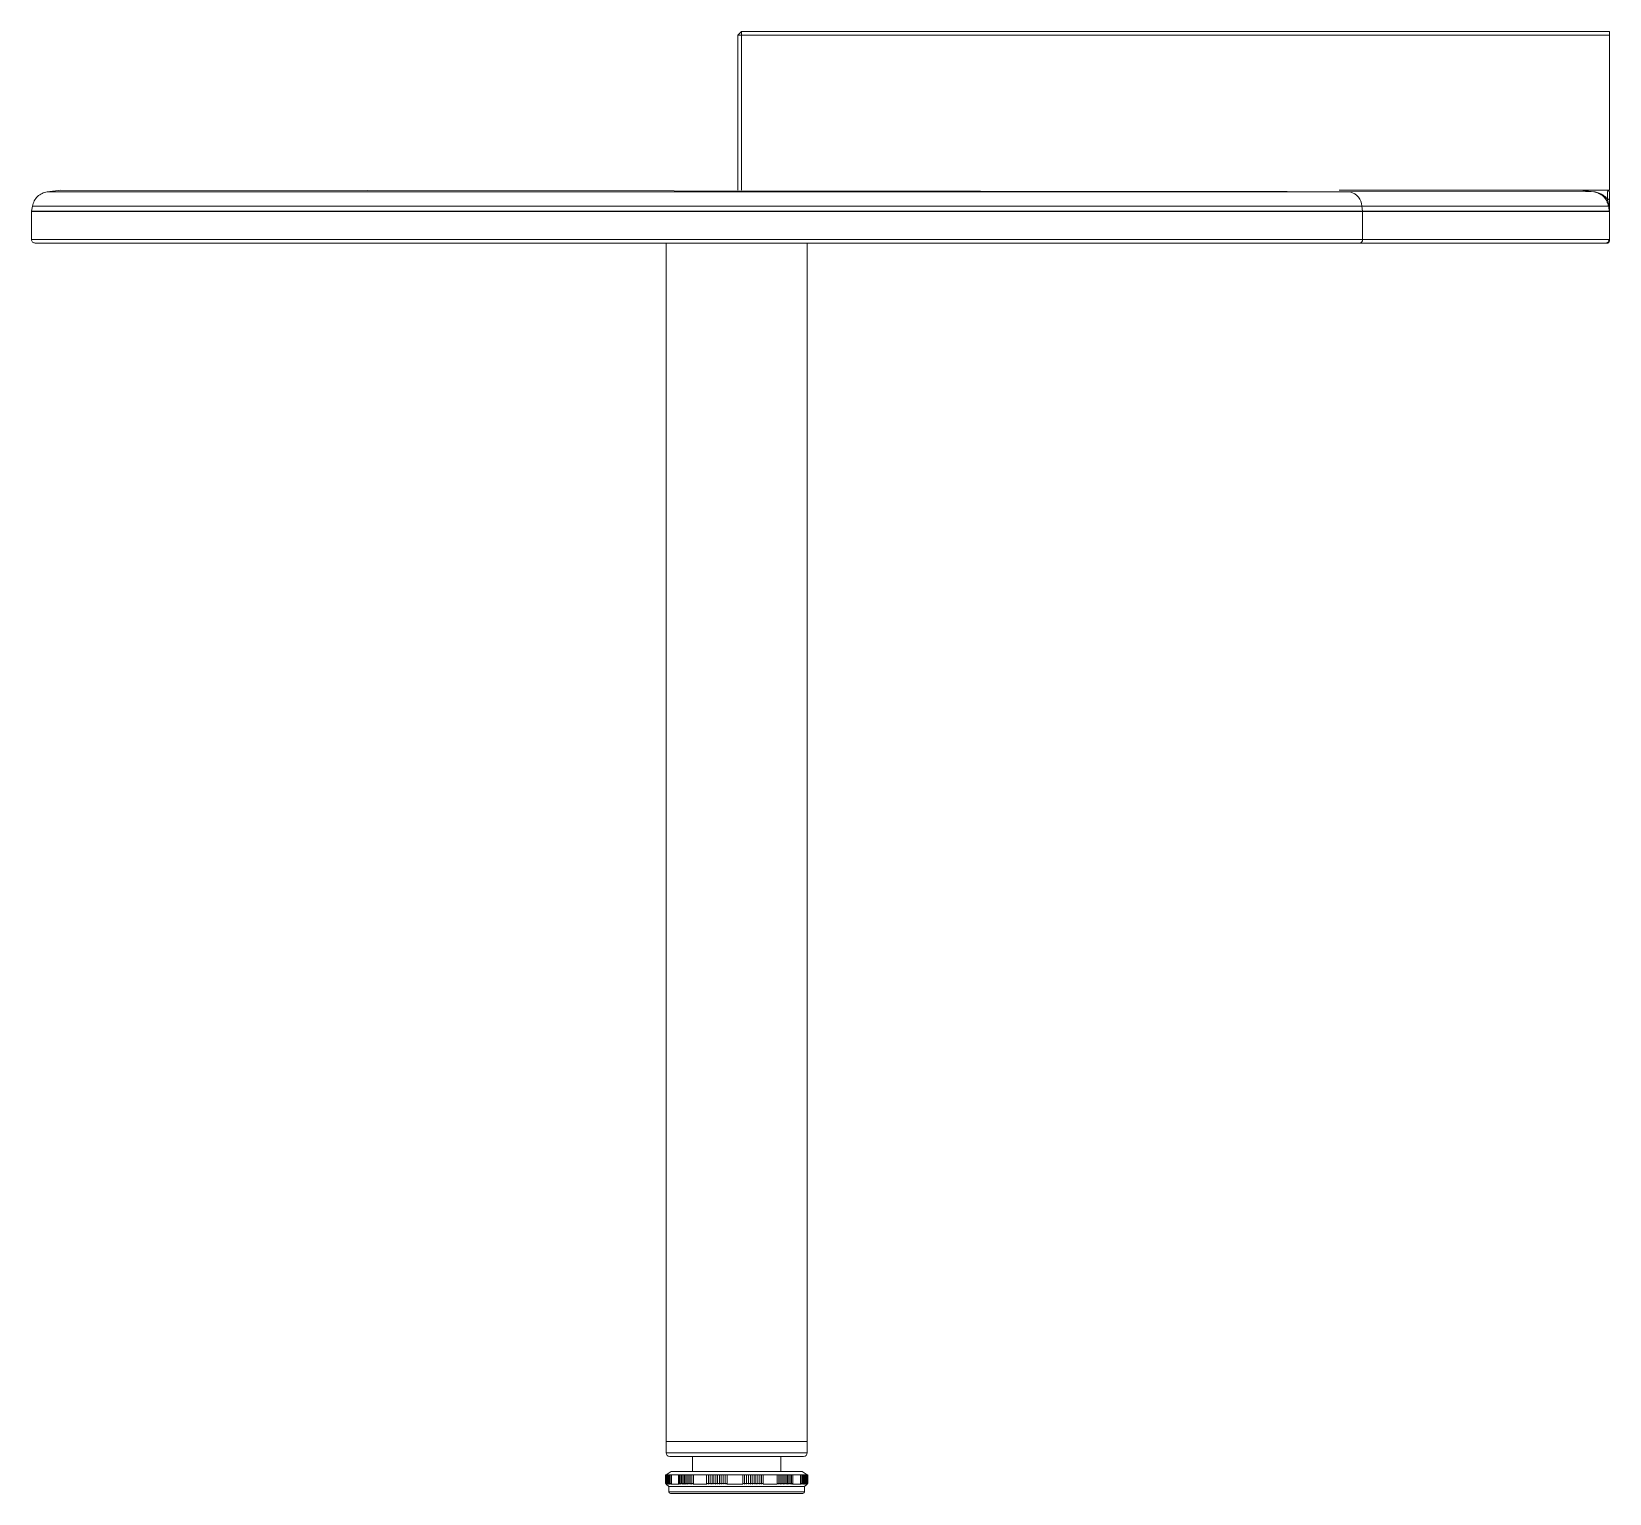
# Paper-space layout '_Droite' of a CAD drawing. Header units: millimetres. Extents: x -448 to 447, y -756 to 73.
import ezdxf

# ---------------------------------------------------------------- set-up
doc = ezdxf.new("R2010")
doc.units = ezdxf.units.MM

psp = doc.layouts.new('_Droite')

# ---------------------------------------------------------------- linework, layer by layer
at = {"color": 7, "linetype": 'Continuous', "lineweight": 15}
for p, q in [((-47.1, 71.16), (-45.1, 73.16)), ((-45.1, -16.84), (-45.1, 73.16)), ((-45.1, 73.16), (447.27, 73.16)), ((447.27, -16.84), (447.27, 73.16)), ((-47.1, 71.16), (447.27, 71.16)), ((-47.1, -16.84), (-47.1, 71.16)), ((-431.19, -16.84), (-438.96, -17.84)), ((-431.19, -16.84), (438.39, -17.84)), ((294.03, -16.84), (447.27, -16.84)), ((438.39, -17.84), (430.61, -16.84)), ((447.27, -17.84), (447.27, -22.54)), ((-447.31, -25.89), (-447.83, -28.75)), ((-447.31, -25.89), (446.73, -25.89)), ((306.84, -25.89), (307.25, -28.75)), ((-447.84, -28.93), (-447.84, -44.84)), ((307.25, -28.75), (447.25, -28.75)), ((307.27, -28.93), (307.27, -44.84)), ((307.27, -28.93), (447.27, -28.93)), ((447.27, -45.84), (447.27, -27.36)), ((-447.84, -44.84), (447.27, -44.84)), ((-445.88, -46.84), (446.27, -46.84)), ((-87.84, -733.34), (-87.84, -46.84)), ((-7.84, -733.34), (-7.84, -46.84)), ((446.78, -44.9), (446.78, -44.84)), ((447, -45.84), (447.27, -45.84)), ((-87.84, -726.84), (-7.84, -726.84)), ((-85.84, -735.34), (-9.84, -735.34)), ((-72.84, -735.34), (-72.84, -743.84)), ((-22.84, -743.84), (-22.84, -735.34)), ((-88.19, -745.84), (-88.19, -750.62)), ((-88.19, -745.84), (-87.28, -745.84)), ((-88.07, -745.84), (-88.07, -750.63)), ((-87.92, -745.84), (-87.92, -750.63)), ((-84.99, -743.84), (-87.84, -745.84)), ((-87.84, -750.96), (-87.84, -751.08)), ((-87.84, -751.08), (-86.34, -752.34)), ((-87.84, -751.08), (-87.7, -751.08)), ((-87.73, -745.84), (-87.73, -750.63)), ((-87.52, -745.84), (-87.52, -750.63)), ((-87.28, -745.84), (-87.28, -750.64)), ((-87.28, -745.84), (-7.49, -745.84)), ((-87.01, -745.84), (-87.01, -750.64)), ((-86.71, -745.84), (-86.71, -750.64)), ((-86.38, -745.84), (-86.38, -750.64)), ((-86.03, -745.84), (-86.03, -750.65)), ((-85.64, -745.84), (-85.64, -750.65)), ((-84.99, -743.84), (-10.7, -743.84)), ((-84.89, -751.08), (-84.89, -745.84)), ((-84.89, -751.08), (-80.65, -751.08)), ((-80.88, -745.84), (-80.88, -750.71)), ((-80.23, -745.84), (-80.23, -750.72)), ((-79.56, -745.84), (-79.56, -750.72)), ((-78.86, -745.84), (-78.86, -750.73)), ((-78.14, -745.84), (-78.14, -750.74)), ((-77.4, -745.84), (-77.4, -750.75)), ((-76.63, -745.84), (-76.63, -750.76)), ((-75.85, -745.84), (-75.85, -750.77)), ((-75.04, -745.84), (-75.04, -750.78)), ((-74.21, -745.84), (-74.21, -750.78)), ((-73.37, -745.84), (-73.37, -750.79)), ((-72.39, -751.08), (-72.39, -745.84)), ((-72.39, -751.08), (-64.82, -751.08)), ((-64.87, -745.84), (-64.87, -750.89)), ((-63.86, -745.84), (-63.86, -750.9)), ((-62.85, -745.84), (-62.85, -750.91)), ((-61.82, -745.84), (-61.82, -750.93)), ((-60.79, -745.84), (-60.79, -750.94)), ((-59.74, -745.84), (-59.74, -750.95)), ((-58.69, -745.84), (-58.69, -750.96)), ((-57.62, -745.84), (-57.62, -750.97)), ((-56.55, -745.84), (-56.55, -750.98)), ((-55.48, -745.84), (-55.48, -751)), ((-54.4, -745.84), (-54.4, -751.01)), ((-53.31, -751.08), (-53.31, -745.84)), ((-53.31, -751.08), (-44.43, -751.08)), ((-44.43, -751.08), (-44.43, -745.84)), ((-43.34, -751.03), (-43.34, -745.84)), ((-42.25, -751.02), (-42.25, -745.84)), ((-41.17, -751.01), (-41.17, -745.84)), ((-40.09, -751), (-40.09, -745.84)), ((-39.01, -750.98), (-39.01, -745.84)), ((-37.95, -750.97), (-37.95, -745.84)), ((-36.88, -750.96), (-36.88, -745.84)), ((-35.83, -750.95), (-35.83, -745.84)), ((-34.79, -750.93), (-34.79, -745.84)), ((-33.75, -750.92), (-33.75, -745.84)), ((-32.77, -751.08), (-24.96, -751.08)), ((-32.73, -750.91), (-32.73, -745.84)), ((-24.96, -751.08), (-24.96, -745.84)), ((-23.97, -750.81), (-23.97, -745.84)), ((-23.09, -750.8), (-23.09, -745.84)), ((-22.22, -750.79), (-22.22, -745.84)), ((-21.38, -750.78), (-21.38, -745.84)), ((-20.56, -750.77), (-20.56, -745.84)), ((-19.75, -750.76), (-19.75, -745.84)), ((-18.97, -750.75), (-18.97, -745.84)), ((-18.21, -750.75), (-18.21, -745.84)), ((-17.47, -750.74), (-17.47, -745.84)), ((-16.75, -750.73), (-16.75, -745.84)), ((-16.26, -751.08), (-11.62, -751.08)), ((-16.05, -750.72), (-16.05, -745.84)), ((-11.62, -751.08), (-11.62, -745.84)), ((-10.85, -750.66), (-10.85, -745.84)), ((-7.84, -745.84), (-10.7, -743.84)), ((-10.41, -750.66), (-10.41, -745.84)), ((-10, -750.66), (-10, -745.84)), ((-9.62, -750.65), (-9.62, -745.84)), ((-9.34, -752.34), (-7.84, -751.08)), ((-9.26, -750.65), (-9.26, -745.84)), ((-8.94, -750.64), (-8.94, -745.84)), ((-8.64, -750.64), (-8.64, -745.84)), ((-8.37, -750.63), (-8.37, -745.84)), ((-8.22, -751.08), (-7.84, -751.08)), ((-8.14, -750.63), (-8.14, -745.84)), ((-7.93, -750.63), (-7.93, -745.84)), ((-7.84, -751.08), (-7.84, -750.74)), ((-7.75, -750.63), (-7.75, -745.84)), ((-7.49, -750.62), (-7.49, -745.84)), ((-86.34, -752.34), (-86.34, -755.34)), ((-86.34, -752.34), (-9.34, -752.34)), ((-85.34, -756.34), (-10.34, -756.34)), ((-9.34, -755.34), (-9.34, -752.34))]:
    psp.add_line(p, q, dxfattribs=at)
at = {"color": 8, "linetype": 'Continuous', "lineweight": 15}
for p, q in [((-438.96, -17.84), (300.21, -17.84)), ((-447.83, -28.75), (307.25, -28.75)), ((-87.84, -733.34), (-7.84, -733.34)), ((-86.34, -755.34), (-9.34, -755.34))]:
    psp.add_line(p, q, dxfattribs=at)
at = {"color": 7, "linetype": 'Continuous', "lineweight": 15, "flags": 128}
for points in [[(446.1, -21.97), (446.32, -21.97), (446.53, -21.99), (446.73, -22.03), (446.91, -22.1), (447.06, -22.19), (447.17, -22.3), (447.24, -22.42), (447.27, -22.54)], [(446.99, -26.02), (446.94, -26.01), (446.89, -26), (446.84, -25.99), (446.81, -25.97), (446.78, -25.95), (446.76, -25.93), (446.74, -25.91), (446.73, -25.89)]]:
    psp.add_lwpolyline(points, dxfattribs=at)
at = {"color": 8, "linetype": 'Continuous', "lineweight": 15, "flags": 128}
psp.add_lwpolyline([(307.27, -28.93), (301.65, -28.93), (295.73, -28.93), (289.51, -28.93), (282.99, -28.93), (276.19, -28.93), (269.09, -28.93), (261.72, -28.93), (254.08, -28.93), (246.17, -28.93), (238, -28.93), (229.58, -28.93), (220.92, -28.93), (212.02, -28.93), (202.9, -28.93), (193.55, -28.93), (183.99, -28.93), (174.23, -28.93), (164.27, -28.93), (154.13, -28.93), (143.81, -28.93), (133.32, -28.93), (122.67, -28.93), (111.87, -28.93), (100.93, -28.93), (89.86, -28.93), (78.67, -28.93), (67.37, -28.93), (55.97, -28.93), (44.47, -28.93), (32.9, -28.93), (21.25, -28.93), (9.55, -28.93), (-2.21, -28.93), (-14.01, -28.93), (-25.84, -28.93), (-37.68, -28.93), (-49.54, -28.93), (-61.39, -28.93), (-73.23, -28.93), (-85.05, -28.93), (-96.84, -28.93), (-108.58, -28.93), (-120.27, -28.93), (-131.9, -28.93), (-143.45, -28.93), (-154.92, -28.93), (-166.3, -28.93), (-177.57, -28.93), (-188.72, -28.93), (-199.76, -28.93), (-210.66, -28.93), (-221.41, -28.93), (-232.02, -28.93), (-242.46, -28.93), (-252.73, -28.93), (-262.82, -28.93), (-272.73, -28.93), (-282.43, -28.93), (-291.93, -28.93), (-301.21, -28.93), (-310.28, -28.93), (-319.11, -28.93), (-327.7, -28.93), (-336.05, -28.93), (-344.14, -28.93), (-351.97, -28.93), (-359.54, -28.93), (-366.83, -28.93), (-373.85, -28.93), (-380.57, -28.93), (-387.01, -28.93), (-393.14, -28.93), (-398.97, -28.93), (-404.5, -28.93), (-409.71, -28.93), (-414.6, -28.93), (-419.17, -28.93), (-423.41, -28.93), (-427.33, -28.93), (-430.91, -28.93), (-434.15, -28.93), (-437.06, -28.93), (-439.62, -28.93), (-441.84, -28.93), (-443.71, -28.93), (-445.24, -28.93), (-446.41, -28.93), (-447.24, -28.93), (-447.71, -28.93), (-447.84, -28.93)], dxfattribs=at)
at = {"color": 7, "linetype": 'Continuous', "lineweight": 15}
for centre, radius, start, end in [((297.95, -26.46), 8.91, 3.68561, 75.30149), ((438.37, -17.57), 0.273, 265.53503, 311.99742), ((497.36, -21.03), 51.27, 175.31164, 181.054), ((446.27, -17.84), 1, 360, 90), ((446.88, -26.4), 0.396, 10.15484, 73.06047), ((-446.84, -28.93), 1, 169.77271, 180), ((306.14, -28.93), 1.12, 359.99395, 9.09062), ((306.14, -28.93), 1.12, 359.99395, 9.09064), ((446.95, -27.4), 0.316, 6.39316, 62.83191), ((446.27, -28.93), 1, 360, 10.2273), ((305.46, -45.04), 1.82, 277.97992, 6.20585), ((446.27, -45.84), 1, 270, 0), ((445.23, -44.84), 2.03, 330.54115, 0.03019), ((-85.84, -733.34), 2, 180, 270), ((-9.84, -733.34), 2, 270, 0), ((-85.34, -755.34), 1, 180, 270), ((-10.34, -755.34), 1, 270, 0)]:
    psp.add_arc(centre, radius, start, end, dxfattribs=at)
for points, knots in [([(-438.96, -17.84), (-439.97, -18.07), (-441.98, -18.52), (-444.53, -20.37), (-446.48, -22.87), (-447.03, -24.88), (-447.31, -25.89)], [0, 0, 0, 0, 0.2480003, 0.4969846, 0.7475172, 1, 1, 1, 1]), ([(446.2, -24.34), (446.06, -23.87), (445.62, -22.4), (443.94, -20.38), (441.41, -18.52), (439.39, -18.06), (438.39, -17.84)], [0, 0, 0, 0, 0.13787, 0.426945, 0.714189, 1, 1, 1, 1]), ([(438.56, -17.77), (438.98, -17.82), (439.38, -17.89), (440.13, -18.06), (440.49, -18.16), (441.54, -18.5), (442.2, -18.79), (443.43, -19.48), (444.01, -19.88), (444.84, -20.58), (445.1, -20.83), (445.62, -21.37), (445.87, -21.66), (446.1, -21.97)], [0, 0, 0, 0, 0.125, 0.125, 0.25, 0.25, 0.5, 0.5, 0.75, 0.75, 0.875, 0.875, 1, 1, 1, 1]), ([(446.73, -25.89), (446.59, -25.19), (446.4, -24.26), (445.98, -23.58), (445.88, -23.42)], [0, 0, 0, 0, 0.756853, 1, 1, 1, 1]), ([(446.99, -26.02), (446.95, -25.64), (446.9, -25.27), (446.78, -24.56), (446.71, -24.22), (446.48, -23.22), (446.3, -22.6), (446.1, -21.97)], [0, 0, 0, 0, 0.25, 0.25, 0.5, 0.5, 1, 1, 1, 1]), ([(447.1, -27.11), (447.08, -26.93), (447.06, -26.75), (447.04, -26.57), (447.03, -26.38), (447.01, -26.2), (446.99, -26.02)], [0, 0, 0, 0, 0.00058017, 0.00058017, 0.00058017, 0.001167577, 0.001167577, 0.001167577, 0.001167577]), ([(447.27, -22.54), (447.27, -23.18), (447.27, -23.78), (447.27, -24.7), (447.27, -25.01), (447.27, -25.65), (447.27, -25.98), (447.27, -26.33)], [0, 0, 0, 0, 0.5, 0.5, 0.75, 0.75, 1, 1, 1, 1]), ([(447.27, -26.33), (447.27, -26.5), (447.27, -26.67), (447.27, -26.84), (447.27, -27.02), (447.27, -27.19), (447.27, -27.36)], [0, 0, 0, 0, 0.000574902, 0.000574902, 0.000574902, 0.001149821, 0.001149821, 0.001149821, 0.001149821]), ([(447.25, -28.75), (447.25, -28.75), (447.25, -28.72), (447.24, -28.67), (447.24, -28.64), (447.23, -28.54), (447.22, -28.47), (447.2, -28.26), (447.19, -28.12), (447.15, -27.69), (447.12, -27.4), (447.1, -27.11)], [0, 0, 0, 0, 0.0625, 0.0625, 0.125, 0.125, 0.25, 0.25, 0.5, 0.5, 1, 1, 1, 1]), ([(447.27, -27.36), (447.27, -27.67), (447.27, -27.97), (447.27, -28.41), (447.27, -28.55), (447.27, -28.74), (447.27, -28.8), (447.27, -28.9), (447.27, -28.93), (447.27, -28.93)], [0, 0, 0, 0, 0.5, 0.5, 0.75, 0.75, 0.875, 0.875, 1, 1, 1, 1]), ([(-447.84, -44.84), (-447.81, -45.1), (-447.76, -45.61), (-447.31, -46.28), (-446.66, -46.75), (-446.14, -46.81), (-445.88, -46.84)], [0, 0, 0, 0, 0.260665, 0.512863, 0.758328, 1, 1, 1, 1]), ([(447, -45.84), (446.95, -45.93), (446.89, -46.02), (446.77, -46.17), (446.7, -46.24), (446.5, -46.43), (446.36, -46.54), (446.06, -46.69), (445.92, -46.75), (445.61, -46.82), (445.46, -46.84), (445.31, -46.84)], [0, 0, 0, 0, 0.125, 0.125, 0.25, 0.25, 0.5, 0.5, 0.75, 0.75, 1, 1, 1, 1]), ([(446.12, -46.58), (446.41, -46.42), (446.95, -46.13), (446.84, -45.52), (446.79, -45.25)], [0, 0, 0, 0, 0.550896, 1, 1, 1, 1]), ([(-87.59, -751.08), (-87.72, -750.97), (-87.85, -750.87), (-88.02, -750.73), (-88.07, -750.69), (-88.15, -750.64), (-88.18, -750.62), (-88.2, -750.62), (-88.19, -750.64), (-88.13, -750.69), (-88.09, -750.73), (-87.95, -750.87), (-87.82, -750.97), (-87.7, -751.08)], [0, 0, 0, 0, 0.25, 0.25, 0.375, 0.375, 0.5, 0.5, 0.625, 0.625, 0.75, 0.75, 1, 1, 1, 1]), ([(-87.45, -751.08), (-87.58, -750.97), (-87.71, -750.87), (-87.89, -750.73), (-87.94, -750.69), (-88.02, -750.64), (-88.05, -750.62), (-88.08, -750.62), (-88.07, -750.64), (-88.02, -750.69), (-87.98, -750.73), (-87.84, -750.87), (-87.72, -750.97), (-87.59, -751.08)], [0, 0, 0, 0, 0.25, 0.25, 0.375, 0.375, 0.5, 0.5, 0.625, 0.625, 0.75, 0.75, 1, 1, 1, 1]), ([(-87.28, -751.08), (-87.41, -750.97), (-87.54, -750.87), (-87.72, -750.73), (-87.78, -750.69), (-87.87, -750.64), (-87.9, -750.62), (-87.92, -750.62), (-87.92, -750.64), (-87.87, -750.69), (-87.83, -750.73), (-87.7, -750.87), (-87.58, -750.97), (-87.45, -751.08)], [0, 0, 0, 0, 0.25, 0.25, 0.375, 0.375, 0.5, 0.5, 0.625, 0.625, 0.75, 0.75, 1, 1, 1, 1]), ([(-87.08, -751.08), (-87.21, -750.97), (-87.34, -750.87), (-87.53, -750.73), (-87.58, -750.69), (-87.68, -750.64), (-87.71, -750.62), (-87.74, -750.62), (-87.74, -750.64), (-87.69, -750.69), (-87.66, -750.73), (-87.53, -750.87), (-87.41, -750.97), (-87.28, -751.08)], [0, 0, 0, 0, 0.25, 0.25, 0.375, 0.375, 0.5, 0.5, 0.625, 0.625, 0.75, 0.75, 1, 1, 1, 1]), ([(-86.86, -751.08), (-86.98, -750.97), (-87.12, -750.87), (-87.3, -750.73), (-87.36, -750.69), (-87.46, -750.64), (-87.49, -750.62), (-87.53, -750.62), (-87.53, -750.64), (-87.49, -750.69), (-87.45, -750.73), (-87.33, -750.87), (-87.21, -750.97), (-87.08, -751.08)], [0, 0, 0, 0, 0.25, 0.25, 0.375, 0.375, 0.5, 0.5, 0.625, 0.625, 0.75, 0.75, 1, 1, 1, 1]), ([(-86.6, -751.08), (-86.73, -750.97), (-86.86, -750.87), (-87.05, -750.73), (-87.11, -750.69), (-87.21, -750.64), (-87.25, -750.62), (-87.29, -750.62), (-87.29, -750.64), (-87.25, -750.69), (-87.22, -750.73), (-87.1, -750.87), (-86.98, -750.97), (-86.86, -751.08)], [0, 0, 0, 0, 0.25, 0.25, 0.375, 0.375, 0.5, 0.5, 0.625, 0.625, 0.75, 0.75, 1, 1, 1, 1]), ([(-86.32, -751.08), (-86.44, -750.97), (-86.58, -750.87), (-86.77, -750.73), (-86.83, -750.69), (-86.93, -750.64), (-86.97, -750.62), (-87.01, -750.62), (-87.02, -750.64), (-86.99, -750.69), (-86.96, -750.73), (-86.84, -750.87), (-86.73, -750.97), (-86.6, -751.08)], [0, 0, 0, 0, 0.25, 0.25, 0.375, 0.375, 0.5, 0.5, 0.625, 0.625, 0.75, 0.75, 1, 1, 1, 1]), ([(-86, -751.08), (-86.13, -750.97), (-86.26, -750.87), (-86.45, -750.73), (-86.52, -750.69), (-86.62, -750.64), (-86.66, -750.62), (-86.71, -750.62), (-86.72, -750.64), (-86.69, -750.69), (-86.66, -750.73), (-86.55, -750.87), (-86.44, -750.97), (-86.32, -751.08)], [0, 0, 0, 0, 0.25, 0.25, 0.375, 0.375, 0.5, 0.5, 0.625, 0.625, 0.75, 0.75, 1, 1, 1, 1]), ([(-85.66, -751.08), (-85.78, -750.97), (-85.92, -750.87), (-86.11, -750.73), (-86.18, -750.69), (-86.28, -750.64), (-86.33, -750.62), (-86.38, -750.62), (-86.39, -750.64), (-86.37, -750.69), (-86.34, -750.73), (-86.23, -750.87), (-86.13, -750.97), (-86, -751.08)], [0, 0, 0, 0, 0.25, 0.25, 0.375, 0.375, 0.5, 0.5, 0.625, 0.625, 0.75, 0.75, 1, 1, 1, 1]), ([(-85.29, -751.08), (-85.41, -750.97), (-85.55, -750.87), (-85.74, -750.73), (-85.81, -750.69), (-85.92, -750.64), (-85.97, -750.62), (-86.02, -750.62), (-86.03, -750.64), (-86.02, -750.69), (-85.99, -750.73), (-85.89, -750.87), (-85.78, -750.97), (-85.66, -751.08)], [0, 0, 0, 0, 0.25, 0.25, 0.375, 0.375, 0.5, 0.5, 0.625, 0.625, 0.75, 0.75, 1, 1, 1, 1]), ([(-84.89, -751.08), (-85.01, -750.97), (-85.14, -750.87), (-85.34, -750.73), (-85.41, -750.69), (-85.53, -750.64), (-85.57, -750.62), (-85.63, -750.62), (-85.65, -750.64), (-85.63, -750.69), (-85.61, -750.73), (-85.51, -750.87), (-85.41, -750.97), (-85.29, -751.08)], [0, 0, 0, 0, 0.25, 0.25, 0.375, 0.375, 0.5, 0.5, 0.625, 0.625, 0.75, 0.75, 1, 1, 1, 1]), ([(-80.01, -751.08), (-80.12, -750.97), (-80.25, -750.87), (-80.46, -750.73), (-80.53, -750.69), (-80.67, -750.64), (-80.73, -750.62), (-80.83, -750.62), (-80.86, -750.64), (-80.89, -750.69), (-80.89, -750.73), (-80.84, -750.87), (-80.76, -750.97), (-80.65, -751.08)], [0, 0, 0, 0, 0.25, 0.25, 0.375, 0.375, 0.5, 0.5, 0.625, 0.625, 0.75, 0.75, 1, 1, 1, 1]), ([(-79.35, -751.08), (-79.45, -750.97), (-79.58, -750.87), (-79.79, -750.73), (-79.86, -750.69), (-80, -750.64), (-80.07, -750.62), (-80.17, -750.62), (-80.21, -750.64), (-80.24, -750.69), (-80.24, -750.73), (-80.19, -750.87), (-80.12, -750.97), (-80.01, -751.08)], [0, 0, 0, 0, 0.25, 0.25, 0.375, 0.375, 0.5, 0.5, 0.625, 0.625, 0.75, 0.75, 1, 1, 1, 1]), ([(-78.66, -751.08), (-78.76, -750.97), (-78.89, -750.87), (-79.1, -750.73), (-79.18, -750.69), (-79.32, -750.64), (-79.38, -750.62), (-79.49, -750.62), (-79.53, -750.64), (-79.56, -750.69), (-79.56, -750.73), (-79.53, -750.87), (-79.45, -750.97), (-79.35, -751.08)], [0, 0, 0, 0, 0.25, 0.25, 0.375, 0.375, 0.5, 0.5, 0.625, 0.625, 0.75, 0.75, 1, 1, 1, 1]), ([(-77.96, -751.08), (-78.05, -750.97), (-78.18, -750.87), (-78.39, -750.73), (-78.46, -750.69), (-78.61, -750.64), (-78.68, -750.62), (-78.78, -750.62), (-78.82, -750.64), (-78.86, -750.69), (-78.86, -750.73), (-78.83, -750.87), (-78.76, -750.97), (-78.66, -751.08)], [0, 0, 0, 0, 0.25, 0.25, 0.375, 0.375, 0.5, 0.5, 0.625, 0.625, 0.75, 0.75, 1, 1, 1, 1]), ([(-77.22, -751.08), (-77.32, -750.97), (-77.44, -750.87), (-77.65, -750.73), (-77.73, -750.69), (-77.87, -750.64), (-77.94, -750.62), (-78.05, -750.62), (-78.1, -750.64), (-78.14, -750.69), (-78.14, -750.73), (-78.12, -750.87), (-78.05, -750.97), (-77.96, -751.08)], [0, 0, 0, 0, 0.25, 0.25, 0.375, 0.375, 0.5, 0.5, 0.625, 0.625, 0.75, 0.75, 1, 1, 1, 1]), ([(-76.47, -751.08), (-76.56, -750.97), (-76.68, -750.87), (-76.9, -750.73), (-76.97, -750.69), (-77.12, -750.64), (-77.19, -750.62), (-77.3, -750.62), (-77.35, -750.64), (-77.39, -750.69), (-77.4, -750.73), (-77.38, -750.87), (-77.32, -750.97), (-77.22, -751.08)], [0, 0, 0, 0, 0.25, 0.25, 0.375, 0.375, 0.5, 0.5, 0.625, 0.625, 0.75, 0.75, 1, 1, 1, 1]), ([(-75.69, -751.08), (-75.78, -750.97), (-75.9, -750.87), (-76.12, -750.73), (-76.19, -750.69), (-76.34, -750.64), (-76.41, -750.62), (-76.53, -750.62), (-76.57, -750.64), (-76.63, -750.69), (-76.64, -750.73), (-76.62, -750.87), (-76.56, -750.97), (-76.47, -751.08)], [0, 0, 0, 0, 0.25, 0.25, 0.375, 0.375, 0.5, 0.5, 0.625, 0.625, 0.75, 0.75, 1, 1, 1, 1]), ([(-74.9, -751.08), (-74.99, -750.97), (-75.1, -750.87), (-75.31, -750.73), (-75.39, -750.69), (-75.54, -750.64), (-75.61, -750.62), (-75.73, -750.62), (-75.78, -750.64), (-75.84, -750.69), (-75.85, -750.73), (-75.84, -750.87), (-75.78, -750.97), (-75.69, -751.08)], [0, 0, 0, 0, 0.25, 0.25, 0.375, 0.375, 0.5, 0.5, 0.625, 0.625, 0.75, 0.75, 1, 1, 1, 1]), ([(-74.08, -751.08), (-74.17, -750.97), (-74.28, -750.87), (-74.49, -750.73), (-74.57, -750.69), (-74.72, -750.64), (-74.79, -750.62), (-74.92, -750.62), (-74.97, -750.64), (-75.03, -750.69), (-75.04, -750.73), (-75.04, -750.87), (-74.98, -750.97), (-74.9, -751.08)], [0, 0, 0, 0, 0.25, 0.25, 0.375, 0.375, 0.5, 0.5, 0.625, 0.625, 0.75, 0.75, 1, 1, 1, 1]), ([(-73.25, -751.08), (-73.33, -750.97), (-73.44, -750.87), (-73.65, -750.73), (-73.73, -750.69), (-73.88, -750.64), (-73.95, -750.62), (-74.08, -750.62), (-74.13, -750.64), (-74.2, -750.69), (-74.21, -750.73), (-74.22, -750.87), (-74.16, -750.97), (-74.08, -751.08)], [0, 0, 0, 0, 0.25, 0.25, 0.375, 0.375, 0.5, 0.5, 0.625, 0.625, 0.75, 0.75, 1, 1, 1, 1]), ([(-72.39, -751.08), (-72.47, -750.97), (-72.58, -750.87), (-72.79, -750.73), (-72.87, -750.69), (-73.02, -750.64), (-73.1, -750.62), (-73.23, -750.62), (-73.28, -750.64), (-73.35, -750.69), (-73.36, -750.73), (-73.37, -750.87), (-73.33, -750.97), (-73.25, -751.08)], [0, 0, 0, 0, 0.25, 0.25, 0.375, 0.375, 0.5, 0.5, 0.625, 0.625, 0.75, 0.75, 1, 1, 1, 1]), ([(-63.82, -751.08), (-63.87, -750.97), (-63.96, -750.87), (-64.15, -750.73), (-64.23, -750.69), (-64.39, -750.64), (-64.47, -750.62), (-64.62, -750.62), (-64.69, -750.64), (-64.79, -750.69), (-64.82, -750.73), (-64.88, -750.87), (-64.87, -750.97), (-64.82, -751.08)], [0, 0, 0, 0, 0.25, 0.25, 0.375, 0.375, 0.5, 0.5, 0.625, 0.625, 0.75, 0.75, 1, 1, 1, 1]), ([(-62.81, -751.08), (-62.86, -750.97), (-62.95, -750.87), (-63.14, -750.73), (-63.21, -750.69), (-63.37, -750.64), (-63.45, -750.62), (-63.6, -750.62), (-63.67, -750.64), (-63.78, -750.69), (-63.81, -750.73), (-63.88, -750.87), (-63.87, -750.97), (-63.82, -751.08)], [0, 0, 0, 0, 0.25, 0.25, 0.375, 0.375, 0.5, 0.5, 0.625, 0.625, 0.75, 0.75, 1, 1, 1, 1]), ([(-61.79, -751.08), (-61.83, -750.97), (-61.92, -750.87), (-62.11, -750.73), (-62.18, -750.69), (-62.34, -750.64), (-62.42, -750.62), (-62.58, -750.62), (-62.65, -750.64), (-62.75, -750.69), (-62.79, -750.73), (-62.86, -750.87), (-62.86, -750.97), (-62.81, -751.08)], [0, 0, 0, 0, 0.25, 0.25, 0.375, 0.375, 0.5, 0.5, 0.625, 0.625, 0.75, 0.75, 1, 1, 1, 1]), ([(-60.76, -751.08), (-60.8, -750.97), (-60.88, -750.87), (-61.07, -750.73), (-61.14, -750.69), (-61.29, -750.64), (-61.38, -750.62), (-61.54, -750.62), (-61.61, -750.64), (-61.72, -750.69), (-61.76, -750.73), (-61.84, -750.87), (-61.83, -750.97), (-61.79, -751.08)], [0, 0, 0, 0, 0.25, 0.25, 0.375, 0.375, 0.5, 0.5, 0.625, 0.625, 0.75, 0.75, 1, 1, 1, 1]), ([(-59.72, -751.08), (-59.75, -750.97), (-59.83, -750.87), (-60.02, -750.73), (-60.09, -750.69), (-60.24, -750.64), (-60.33, -750.62), (-60.49, -750.62), (-60.56, -750.64), (-60.67, -750.69), (-60.71, -750.73), (-60.8, -750.87), (-60.8, -750.97), (-60.76, -751.08)], [0, 0, 0, 0, 0.25, 0.25, 0.375, 0.375, 0.5, 0.5, 0.625, 0.625, 0.75, 0.75, 1, 1, 1, 1]), ([(-58.67, -751.08), (-58.7, -750.97), (-58.78, -750.87), (-58.96, -750.73), (-59.03, -750.69), (-59.18, -750.64), (-59.27, -750.62), (-59.43, -750.62), (-59.5, -750.64), (-59.62, -750.69), (-59.66, -750.73), (-59.75, -750.87), (-59.75, -750.97), (-59.72, -751.08)], [0, 0, 0, 0, 0.25, 0.25, 0.375, 0.375, 0.5, 0.5, 0.625, 0.625, 0.75, 0.75, 1, 1, 1, 1]), ([(-57.61, -751.08), (-57.64, -750.97), (-57.71, -750.87), (-57.89, -750.73), (-57.96, -750.69), (-58.11, -750.64), (-58.2, -750.62), (-58.36, -750.62), (-58.43, -750.64), (-58.55, -750.69), (-58.6, -750.73), (-58.69, -750.87), (-58.7, -750.97), (-58.67, -751.08)], [0, 0, 0, 0, 0.25, 0.25, 0.375, 0.375, 0.5, 0.5, 0.625, 0.625, 0.75, 0.75, 1, 1, 1, 1]), ([(-56.54, -751.08), (-56.57, -750.97), (-56.64, -750.87), (-56.81, -750.73), (-56.88, -750.69), (-57.04, -750.64), (-57.12, -750.62), (-57.28, -750.62), (-57.36, -750.64), (-57.48, -750.69), (-57.53, -750.73), (-57.63, -750.87), (-57.64, -750.97), (-57.61, -751.08)], [0, 0, 0, 0, 0.25, 0.25, 0.375, 0.375, 0.5, 0.5, 0.625, 0.625, 0.75, 0.75, 1, 1, 1, 1]), ([(-55.47, -751.08), (-55.5, -750.97), (-55.56, -750.87), (-55.73, -750.73), (-55.8, -750.69), (-55.95, -750.64), (-56.04, -750.62), (-56.2, -750.62), (-56.28, -750.64), (-56.4, -750.69), (-56.45, -750.73), (-56.55, -750.87), (-56.57, -750.97), (-56.54, -751.08)], [0, 0, 0, 0, 0.25, 0.25, 0.375, 0.375, 0.5, 0.5, 0.625, 0.625, 0.75, 0.75, 1, 1, 1, 1]), ([(-54.39, -751.08), (-54.41, -750.97), (-54.48, -750.87), (-54.64, -750.73), (-54.71, -750.69), (-54.86, -750.64), (-54.95, -750.62), (-55.11, -750.62), (-55.19, -750.64), (-55.32, -750.69), (-55.37, -750.73), (-55.47, -750.87), (-55.49, -750.97), (-55.47, -751.08)], [0, 0, 0, 0, 0.25, 0.25, 0.375, 0.375, 0.5, 0.5, 0.625, 0.625, 0.75, 0.75, 1, 1, 1, 1]), ([(-53.31, -751.08), (-53.33, -750.97), (-53.39, -750.87), (-53.55, -750.73), (-53.62, -750.69), (-53.77, -750.64), (-53.85, -750.62), (-54.02, -750.62), (-54.1, -750.64), (-54.23, -750.69), (-54.28, -750.73), (-54.39, -750.87), (-54.41, -750.97), (-54.39, -751.08)], [0, 0, 0, 0, 0.25, 0.25, 0.375, 0.375, 0.5, 0.5, 0.625, 0.625, 0.75, 0.75, 1, 1, 1, 1]), ([(-43.34, -751.08), (-43.33, -750.97), (-43.36, -750.87), (-43.48, -750.73), (-43.54, -750.69), (-43.67, -750.64), (-43.75, -750.62), (-43.92, -750.62), (-44, -750.64), (-44.15, -750.69), (-44.21, -750.73), (-44.37, -750.87), (-44.42, -750.97), (-44.43, -751.08)], [0, 0, 0, 0, 0.25, 0.25, 0.375, 0.375, 0.5, 0.5, 0.625, 0.625, 0.75, 0.75, 1, 1, 1, 1]), ([(-42.26, -751.08), (-42.24, -750.97), (-42.27, -750.87), (-42.38, -750.73), (-42.44, -750.69), (-42.57, -750.64), (-42.65, -750.62), (-42.81, -750.62), (-42.9, -750.64), (-43.05, -750.69), (-43.11, -750.73), (-43.27, -750.87), (-43.33, -750.97), (-43.34, -751.08)], [0, 0, 0, 0, 0.25, 0.25, 0.375, 0.375, 0.5, 0.5, 0.625, 0.625, 0.75, 0.75, 1, 1, 1, 1]), ([(-41.18, -751.08), (-41.15, -750.97), (-41.18, -750.87), (-41.29, -750.73), (-41.34, -750.69), (-41.47, -750.64), (-41.55, -750.62), (-41.71, -750.62), (-41.8, -750.64), (-41.95, -750.69), (-42.01, -750.73), (-42.18, -750.87), (-42.24, -750.97), (-42.26, -751.08)], [0, 0, 0, 0, 0.25, 0.25, 0.375, 0.375, 0.5, 0.5, 0.625, 0.625, 0.75, 0.75, 1, 1, 1, 1]), ([(-40.1, -751.08), (-40.07, -750.97), (-40.09, -750.87), (-40.2, -750.73), (-40.25, -750.69), (-40.38, -750.64), (-40.45, -750.62), (-40.62, -750.62), (-40.7, -750.64), (-40.86, -750.69), (-40.92, -750.73), (-41.09, -750.87), (-41.15, -750.97), (-41.18, -751.08)], [0, 0, 0, 0, 0.25, 0.25, 0.375, 0.375, 0.5, 0.5, 0.625, 0.625, 0.75, 0.75, 1, 1, 1, 1]), ([(-39.03, -751.08), (-39, -750.97), (-39.01, -750.87), (-39.12, -750.73), (-39.17, -750.69), (-39.29, -750.64), (-39.37, -750.62), (-39.53, -750.62), (-39.61, -750.64), (-39.77, -750.69), (-39.83, -750.73), (-40, -750.87), (-40.07, -750.97), (-40.1, -751.08)], [0, 0, 0, 0, 0.25, 0.25, 0.375, 0.375, 0.5, 0.5, 0.625, 0.625, 0.75, 0.75, 1, 1, 1, 1]), ([(-37.96, -751.08), (-37.93, -750.97), (-37.94, -750.87), (-38.04, -750.73), (-38.09, -750.69), (-38.21, -750.64), (-38.28, -750.62), (-38.45, -750.62), (-38.53, -750.64), (-38.68, -750.69), (-38.75, -750.73), (-38.93, -750.87), (-39, -750.97), (-39.03, -751.08)], [0, 0, 0, 0, 0.25, 0.25, 0.375, 0.375, 0.5, 0.5, 0.625, 0.625, 0.75, 0.75, 1, 1, 1, 1]), ([(-36.9, -751.08), (-36.87, -750.97), (-36.88, -750.87), (-36.97, -750.73), (-37.02, -750.69), (-37.13, -750.64), (-37.21, -750.62), (-37.37, -750.62), (-37.46, -750.64), (-37.61, -750.69), (-37.68, -750.73), (-37.85, -750.87), (-37.93, -750.97), (-37.96, -751.08)], [0, 0, 0, 0, 0.25, 0.25, 0.375, 0.375, 0.5, 0.5, 0.625, 0.625, 0.75, 0.75, 1, 1, 1, 1]), ([(-35.86, -751.08), (-35.82, -750.97), (-35.82, -750.87), (-35.91, -750.73), (-35.95, -750.69), (-36.07, -750.64), (-36.14, -750.62), (-36.3, -750.62), (-36.39, -750.64), (-36.54, -750.69), (-36.61, -750.73), (-36.79, -750.87), (-36.87, -750.97), (-36.9, -751.08)], [0, 0, 0, 0, 0.25, 0.25, 0.375, 0.375, 0.5, 0.5, 0.625, 0.625, 0.75, 0.75, 1, 1, 1, 1]), ([(-34.82, -751.08), (-34.77, -750.97), (-34.77, -750.87), (-34.86, -750.73), (-34.9, -750.69), (-35.01, -750.64), (-35.08, -750.62), (-35.24, -750.62), (-35.33, -750.64), (-35.48, -750.69), (-35.55, -750.73), (-35.74, -750.87), (-35.82, -750.97), (-35.86, -751.08)], [0, 0, 0, 0, 0.25, 0.25, 0.375, 0.375, 0.5, 0.5, 0.625, 0.625, 0.75, 0.75, 1, 1, 1, 1]), ([(-33.79, -751.08), (-33.74, -750.97), (-33.74, -750.87), (-33.81, -750.73), (-33.85, -750.69), (-33.96, -750.64), (-34.03, -750.62), (-34.19, -750.62), (-34.28, -750.64), (-34.43, -750.69), (-34.5, -750.73), (-34.69, -750.87), (-34.77, -750.97), (-34.82, -751.08)], [0, 0, 0, 0, 0.25, 0.25, 0.375, 0.375, 0.5, 0.5, 0.625, 0.625, 0.75, 0.75, 1, 1, 1, 1]), ([(-32.77, -751.08), (-32.72, -750.97), (-32.71, -750.87), (-32.78, -750.73), (-32.82, -750.69), (-32.93, -750.64), (-33, -750.62), (-33.15, -750.62), (-33.24, -750.64), (-33.39, -750.69), (-33.46, -750.73), (-33.65, -750.87), (-33.74, -750.97), (-33.79, -751.08)], [0, 0, 0, 0, 0.25, 0.25, 0.375, 0.375, 0.5, 0.5, 0.625, 0.625, 0.75, 0.75, 1, 1, 1, 1]), ([(-24.07, -751.08), (-24, -750.97), (-23.96, -750.87), (-23.98, -750.73), (-24, -750.69), (-24.07, -750.64), (-24.13, -750.62), (-24.26, -750.62), (-24.34, -750.64), (-24.5, -750.69), (-24.57, -750.73), (-24.78, -750.87), (-24.89, -750.97), (-24.96, -751.08)], [0, 0, 0, 0, 0.25, 0.25, 0.375, 0.375, 0.5, 0.5, 0.625, 0.625, 0.75, 0.75, 1, 1, 1, 1]), ([(-23.2, -751.08), (-23.12, -750.97), (-23.08, -750.87), (-23.09, -750.73), (-23.11, -750.69), (-23.18, -750.64), (-23.24, -750.62), (-23.37, -750.62), (-23.45, -750.64), (-23.6, -750.69), (-23.68, -750.73), (-23.88, -750.87), (-24, -750.97), (-24.07, -751.08)], [0, 0, 0, 0, 0.25, 0.25, 0.375, 0.375, 0.5, 0.5, 0.625, 0.625, 0.75, 0.75, 1, 1, 1, 1]), ([(-22.35, -751.08), (-22.27, -750.97), (-22.22, -750.87), (-22.23, -750.73), (-22.24, -750.69), (-22.31, -750.64), (-22.36, -750.62), (-22.49, -750.62), (-22.57, -750.64), (-22.72, -750.69), (-22.8, -750.73), (-23.01, -750.87), (-23.12, -750.97), (-23.2, -751.08)], [0, 0, 0, 0, 0.25, 0.25, 0.375, 0.375, 0.5, 0.5, 0.625, 0.625, 0.75, 0.75, 1, 1, 1, 1]), ([(-21.51, -751.08), (-21.43, -750.97), (-21.38, -750.87), (-21.38, -750.73), (-21.4, -750.69), (-21.46, -750.64), (-21.51, -750.62), (-21.64, -750.62), (-21.71, -750.64), (-21.86, -750.69), (-21.94, -750.73), (-22.15, -750.87), (-22.27, -750.97), (-22.35, -751.08)], [0, 0, 0, 0, 0.25, 0.25, 0.375, 0.375, 0.5, 0.5, 0.625, 0.625, 0.75, 0.75, 1, 1, 1, 1]), ([(-20.7, -751.08), (-20.61, -750.97), (-20.56, -750.87), (-20.56, -750.73), (-20.57, -750.69), (-20.63, -750.64), (-20.68, -750.62), (-20.8, -750.62), (-20.87, -750.64), (-21.03, -750.69), (-21.1, -750.73), (-21.31, -750.87), (-21.43, -750.97), (-21.51, -751.08)], [0, 0, 0, 0, 0.25, 0.25, 0.375, 0.375, 0.5, 0.5, 0.625, 0.625, 0.75, 0.75, 1, 1, 1, 1]), ([(-19.91, -751.08), (-19.82, -750.97), (-19.76, -750.87), (-19.75, -750.73), (-19.76, -750.69), (-19.82, -750.64), (-19.86, -750.62), (-19.98, -750.62), (-20.06, -750.64), (-20.21, -750.69), (-20.28, -750.73), (-20.49, -750.87), (-20.61, -750.97), (-20.7, -751.08)], [0, 0, 0, 0, 0.25, 0.25, 0.375, 0.375, 0.5, 0.5, 0.625, 0.625, 0.75, 0.75, 1, 1, 1, 1]), ([(-19.13, -751.08), (-19.04, -750.97), (-18.98, -750.87), (-18.96, -750.73), (-18.97, -750.69), (-19.03, -750.64), (-19.07, -750.62), (-19.19, -750.62), (-19.26, -750.64), (-19.41, -750.69), (-19.48, -750.73), (-19.69, -750.87), (-19.82, -750.97), (-19.91, -751.08)], [0, 0, 0, 0, 0.25, 0.25, 0.375, 0.375, 0.5, 0.5, 0.625, 0.625, 0.75, 0.75, 1, 1, 1, 1]), ([(-18.38, -751.08), (-18.29, -750.97), (-18.22, -750.87), (-18.2, -750.73), (-18.21, -750.69), (-18.26, -750.64), (-18.3, -750.62), (-18.41, -750.62), (-18.48, -750.64), (-18.63, -750.69), (-18.7, -750.73), (-18.92, -750.87), (-19.04, -750.97), (-19.13, -751.08)], [0, 0, 0, 0, 0.25, 0.25, 0.375, 0.375, 0.5, 0.5, 0.625, 0.625, 0.75, 0.75, 1, 1, 1, 1]), ([(-17.65, -751.08), (-17.55, -750.97), (-17.49, -750.87), (-17.46, -750.73), (-17.47, -750.69), (-17.51, -750.64), (-17.55, -750.62), (-17.66, -750.62), (-17.73, -750.64), (-17.87, -750.69), (-17.95, -750.73), (-18.16, -750.87), (-18.29, -750.97), (-18.38, -751.08)], [0, 0, 0, 0, 0.25, 0.25, 0.375, 0.375, 0.5, 0.5, 0.625, 0.625, 0.75, 0.75, 1, 1, 1, 1]), ([(-16.94, -751.08), (-16.85, -750.97), (-16.78, -750.87), (-16.74, -750.73), (-16.74, -750.69), (-16.78, -750.64), (-16.82, -750.62), (-16.93, -750.62), (-17, -750.64), (-17.14, -750.69), (-17.22, -750.73), (-17.43, -750.87), (-17.55, -750.97), (-17.65, -751.08)], [0, 0, 0, 0, 0.25, 0.25, 0.375, 0.375, 0.5, 0.5, 0.625, 0.625, 0.75, 0.75, 1, 1, 1, 1]), ([(-16.26, -751.08), (-16.16, -750.97), (-16.09, -750.87), (-16.05, -750.73), (-16.05, -750.69), (-16.08, -750.64), (-16.12, -750.62), (-16.22, -750.62), (-16.29, -750.64), (-16.43, -750.69), (-16.51, -750.73), (-16.72, -750.87), (-16.84, -750.97), (-16.94, -751.08)], [0, 0, 0, 0, 0.25, 0.25, 0.375, 0.375, 0.5, 0.5, 0.625, 0.625, 0.75, 0.75, 1, 1, 1, 1]), ([(-11.17, -751.08), (-11.05, -750.97), (-10.95, -750.87), (-10.87, -750.73), (-10.85, -750.69), (-10.84, -750.64), (-10.86, -750.62), (-10.93, -750.62), (-10.98, -750.64), (-11.1, -750.69), (-11.17, -750.73), (-11.37, -750.87), (-11.51, -750.97), (-11.62, -751.08)], [0, 0, 0, 0, 0.25, 0.25, 0.375, 0.375, 0.5, 0.5, 0.625, 0.625, 0.75, 0.75, 1, 1, 1, 1]), ([(-10.75, -751.08), (-10.63, -750.97), (-10.53, -750.87), (-10.43, -750.73), (-10.41, -750.69), (-10.41, -750.64), (-10.42, -750.62), (-10.48, -750.62), (-10.53, -750.64), (-10.65, -750.69), (-10.72, -750.73), (-10.92, -750.87), (-11.05, -750.97), (-11.17, -751.08)], [0, 0, 0, 0, 0.25, 0.25, 0.375, 0.375, 0.5, 0.5, 0.625, 0.625, 0.75, 0.75, 1, 1, 1, 1]), ([(-10.35, -751.08), (-10.23, -750.97), (-10.13, -750.87), (-10.03, -750.73), (-10.01, -750.69), (-9.99, -750.64), (-10.01, -750.62), (-10.07, -750.62), (-10.11, -750.64), (-10.23, -750.69), (-10.29, -750.73), (-10.49, -750.87), (-10.63, -750.97), (-10.75, -751.08)], [0, 0, 0, 0, 0.25, 0.25, 0.375, 0.375, 0.5, 0.5, 0.625, 0.625, 0.75, 0.75, 1, 1, 1, 1]), ([(-9.98, -751.08), (-9.86, -750.97), (-9.76, -750.87), (-9.65, -750.73), (-9.63, -750.69), (-9.61, -750.64), (-9.62, -750.62), (-9.68, -750.62), (-9.72, -750.64), (-9.83, -750.69), (-9.9, -750.73), (-10.1, -750.87), (-10.23, -750.97), (-10.35, -751.08)], [0, 0, 0, 0, 0.25, 0.25, 0.375, 0.375, 0.5, 0.5, 0.625, 0.625, 0.75, 0.75, 1, 1, 1, 1]), ([(-9.64, -751.08), (-9.52, -750.97), (-9.41, -750.87), (-9.3, -750.73), (-9.28, -750.69), (-9.26, -750.64), (-9.26, -750.62), (-9.32, -750.62), (-9.36, -750.64), (-9.47, -750.69), (-9.53, -750.73), (-9.73, -750.87), (-9.86, -750.97), (-9.98, -751.08)], [0, 0, 0, 0, 0.25, 0.25, 0.375, 0.375, 0.5, 0.5, 0.625, 0.625, 0.75, 0.75, 1, 1, 1, 1]), ([(-9.33, -751.08), (-9.21, -750.97), (-9.1, -750.87), (-8.99, -750.73), (-8.96, -750.69), (-8.93, -750.64), (-8.94, -750.62), (-8.98, -750.62), (-9.03, -750.64), (-9.13, -750.69), (-9.19, -750.73), (-9.39, -750.87), (-9.52, -750.97), (-9.64, -751.08)], [0, 0, 0, 0, 0.25, 0.25, 0.375, 0.375, 0.5, 0.5, 0.625, 0.625, 0.75, 0.75, 1, 1, 1, 1]), ([(-9.05, -751.08), (-8.93, -750.97), (-8.82, -750.87), (-8.7, -750.73), (-8.67, -750.69), (-8.64, -750.64), (-8.64, -750.62), (-8.68, -750.62), (-8.72, -750.64), (-8.82, -750.69), (-8.88, -750.73), (-9.07, -750.87), (-9.21, -750.97), (-9.33, -751.08)], [0, 0, 0, 0, 0.25, 0.25, 0.375, 0.375, 0.5, 0.5, 0.625, 0.625, 0.75, 0.75, 1, 1, 1, 1]), ([(-8.8, -751.08), (-8.67, -750.97), (-8.56, -750.87), (-8.44, -750.73), (-8.4, -750.69), (-8.37, -750.64), (-8.37, -750.62), (-8.41, -750.62), (-8.45, -750.64), (-8.55, -750.69), (-8.6, -750.73), (-8.79, -750.87), (-8.93, -750.97), (-9.05, -751.08)], [0, 0, 0, 0, 0.25, 0.25, 0.375, 0.375, 0.5, 0.5, 0.625, 0.625, 0.75, 0.75, 1, 1, 1, 1]), ([(-8.58, -751.08), (-8.45, -750.97), (-8.33, -750.87), (-8.21, -750.73), (-8.17, -750.69), (-8.13, -750.64), (-8.13, -750.62), (-8.16, -750.62), (-8.2, -750.64), (-8.3, -750.69), (-8.35, -750.73), (-8.54, -750.87), (-8.67, -750.97), (-8.8, -751.08)], [0, 0, 0, 0, 0.25, 0.25, 0.375, 0.375, 0.5, 0.5, 0.625, 0.625, 0.75, 0.75, 1, 1, 1, 1]), ([(-8.38, -751.08), (-8.26, -750.97), (-8.14, -750.87), (-8, -750.73), (-7.97, -750.69), (-7.93, -750.64), (-7.92, -750.62), (-7.95, -750.62), (-7.98, -750.64), (-8.08, -750.69), (-8.13, -750.73), (-8.32, -750.87), (-8.45, -750.97), (-8.58, -751.08)], [0, 0, 0, 0, 0.25, 0.25, 0.375, 0.375, 0.5, 0.5, 0.625, 0.625, 0.75, 0.75, 1, 1, 1, 1]), ([(-8.22, -751.08), (-8.09, -750.97), (-7.97, -750.87), (-7.83, -750.73), (-7.8, -750.69), (-7.75, -750.64), (-7.74, -750.62), (-7.77, -750.62), (-7.8, -750.64), (-7.89, -750.69), (-7.94, -750.73), (-8.12, -750.87), (-8.25, -750.97), (-8.38, -751.08)], [0, 0, 0, 0, 0.25, 0.25, 0.375, 0.375, 0.5, 0.5, 0.625, 0.625, 0.75, 0.75, 1, 1, 1, 1]), ([(-7.49, -750.62), (-7.49, -750.63), (-7.5, -750.64), (-7.56, -750.7), (-7.67, -750.8), (-7.78, -750.9), (-7.84, -750.96)], [0, 0, 0, 0, 0.168639, 0.365955, 0.645032, 1, 1, 1, 1])]:
    psp.add_open_spline(points, degree=3, knots=knots, dxfattribs=at)
psp.add_open_spline([(447.25, -28.75), (447.07, -27.78), (446.9, -26.82), (446.73, -25.89)], degree=3, dxfattribs=at)

doc.saveas('drawing.dxf')
